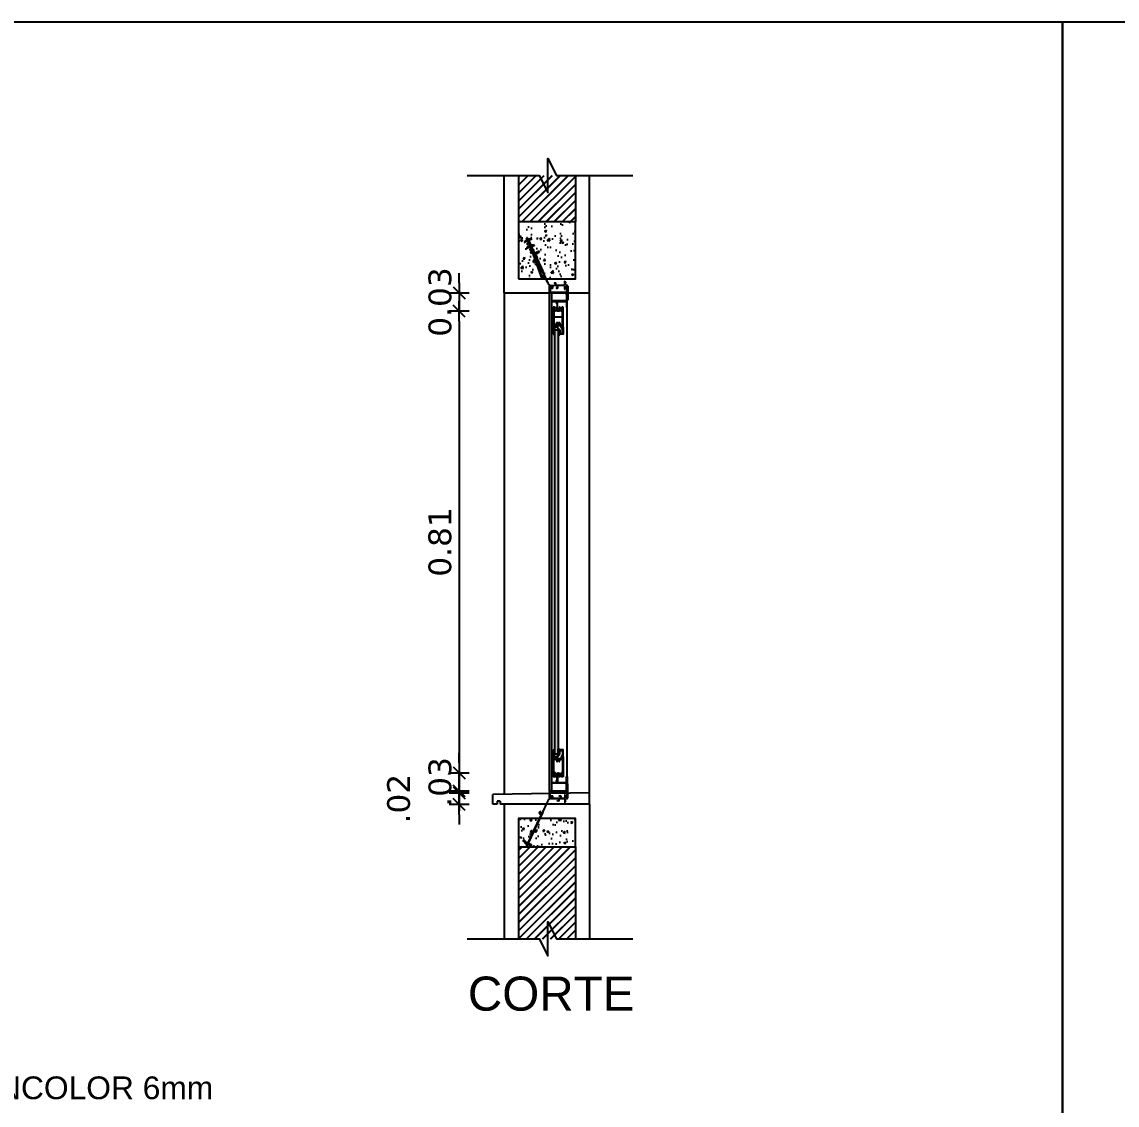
# Model space of a CAD drawing. Header units: inches. Extents: x 48 to 253, y 44 to 126.
# Drawn here: x 70.664 to 72.591, y 82.46 to 84.367 of the extents above; entities that cross this region are included whole.
import ezdxf

# ---------------------------------------------------------------- set-up
doc = ezdxf.new("R2010")
doc.units = ezdxf.units.IN
doc.header["$LTSCALE"] = 100
doc.header["$MEASUREMENT"] = 0
doc.linetypes.add('HIDDEN', pattern=[9.525, 6.35, -3.175])
doc.linetypes.add('HIDDEN2', pattern=[0.1875, 0.125, -0.0625])
for name, color, linetype in [('252', 252, 'Continuous'), ('A-01', 3, 'Continuous'), ('A-ALV', 6, 'Continuous'), ('A-ESQUADRIAS', 2, 'Continuous'), ('ARQ-ALV-CORTE', 5, 'Continuous'), ('ARQ-CTA-1_025', 1, 'Continuous'), ('ARQ-ESQ-VISTA2', 1, 'Continuous'), ('ARQ-HTC', 9, 'Continuous'), ('ARQ-SMB-1_025', 1, 'Continuous'), ('ARQ-TXT-1_025', 2, 'Continuous'), ('ARQ_CORTE2', 1, 'Continuous'), ('ARQ_ESQUADRIA', 2, 'Continuous'), ('ARQ_PROJEÇÃO', 8, 'HIDDEN')]:
    doc.layers.add(name, color=color, linetype=linetype)
doc.layers.add('HAT', color=8, linetype='Continuous', lineweight=15)
doc.styles.add('ESC-50-A20', font='arial.ttf', dxfattribs={"height": 0.1})
doc.styles.add('FNDE Texto Cota 0025', font='verdana.ttf', dxfattribs={"height": 0.04})
doc.dimstyles.new('FNDE 1-0025', dxfattribs={"dimscale": 5, "dimtxt": 0.04, "dimasz": 0.0035, "dimexe": 0.15, "dimexo": 0.15, "dimgap": 0.0025, "dimtad": 1, "dimzin": 1, "dimdsep": 46, "dimtxsty": 'FNDE Texto Cota 0025', "dimblk": 'tic', "dimcen": 0.015, "dimdle": 0.15, "dimse1": 1, "dimse2": 1, "dimclrd": 251, "dimclre": 251, "dimclrt": 256, "dimaunit": 1, "dimadec": 3, "dimazin": 0, "dimtfac": 1, "dimtix": 1, "dimtmove": 2, "dimatfit": 3, "dimfxl": 0.15, "dimtvp": 1, "dimtolj": 1, "dimtzin": 0, "dimarcsym": 0})
pattern_1 = [(50, (0.475185, 173.270143), (0.035863009, -0.003137607), [0.00375, -0.04125]), (355, (0.475185, 173.270143), (-0.006937567, 0.037609607), [0.003, -0.033]), (100.4514, (0.478174, 173.26988), (0.028925469, 0.034471977), [0.00318701, -0.035057106]), (46.1842, (0.475185, 173.280143), (0.053362052, -0.00827595), [0.005625, -0.061875]), (96.6356, (0.47963, 173.279453), (0.046733135, 0.048705894), [0.004780514, -0.05258565]), (351.1842, (0.475185, 173.280143), (0.046733097, 0.04870593), [0.0045, -0.0495]), (21, (0.480185, 173.277643), (0.0298453526, -0.0201309445), [0.00375, -0.04125]), (326, (0.480185, 173.277643), (0.012165767, 0.036257502), [0.003, -0.033]), (71.4514, (0.482672, 173.275965), (0.042011131, 0.016126525), [0.00318701, -0.035057106]), (37.5, (0.475185, 173.270143), (0.0006079928, 0.0166446927), [0, -0.0326, 0, -0.0335, 0, -0.033125]), (7.5, (0.475185, 173.270143), (0.013153477, 0.0197205856), [0, -0.0191, 0, -0.03185, 0, -0.012625]), (327.5, (0.464035, 173.270143), (0.0266911218, -0.0011277436), [0, -0.0125, 0, -0.039, 0, -0.05175]), (317.5, (0.459035, 173.270143), (0.0291593085, 0.005005249), [0, -0.01625, 0, -0.0259, 0, -0.03675])]
pattern_2 = [(0, (-9.6691024, 174.01085456), (2e-19, 0.000625), [])]
pattern_3 = [(0, (-9.6691024, -7.1086488), (2e-19, -0.000625), [])]
pattern_4 = [(50, (0.480836, 172.719893), (0.035863009, -0.003137607), [0.00375, -0.04125]), (355, (0.480836, 172.719893), (-0.006937567, 0.037609607), [0.003, -0.033]), (100.4514, (0.483825, 172.71963), (0.028925469, 0.034471977), [0.00318701, -0.035057106]), (46.1842, (0.480836, 172.729893), (0.053362052, -0.00827595), [0.005625, -0.061875]), (96.6356, (0.485283, 172.729203), (0.046733135, 0.048705894), [0.004780514, -0.05258565]), (351.1842, (0.480836, 172.729893), (0.046733097, 0.04870593), [0.0045, -0.0495]), (21, (0.485836, 172.727393), (0.0298453526, -0.0201309445), [0.00375, -0.04125]), (326, (0.485836, 172.727393), (0.012165767, 0.036257502), [0.003, -0.033]), (71.4514, (0.488323, 172.725715), (0.042011131, 0.016126525), [0.00318701, -0.035057106]), (37.5, (0.480836, 172.719893), (0.0006079928, 0.0166446927), [0, -0.0326, 0, -0.0335, 0, -0.033125]), (7.5, (0.480836, 172.719893), (0.013153477, 0.0197205856), [0, -0.0191, 0, -0.03185, 0, -0.012625]), (327.5, (0.469686, 172.719893), (0.0266911218, -0.0011277436), [0, -0.0125, 0, -0.039, 0, -0.05175]), (317.5, (0.464686, 172.719893), (0.0291593085, 0.005005249), [0, -0.01625, 0, -0.0259, 0, -0.03675])]

# ---------------------------------------------------------------- blocks, each defined once
blk = doc.blocks.new('tic')
at = {"color": 251}
for p, q in [((-1, 0), (1, 0)), ((0, -1), (0, 1))]:
    blk.add_line(p, q, dxfattribs=at)
blk.add_line((-0.6, -0.6), (0.6, 0.6))
blk = doc.blocks.new('*D81')
at = {"layer": 'ARQ-CTA-1_025', "color": 251, "lineweight": -2, "transparency": 16777216}
for p, q in [((71.4333, 83.907), (71.4333, 83.9245)), ((71.4333, 83.8895), (71.4333, 83.8575)), ((71.4333, 83.84), (71.4333, 83.8225))]:
    blk.add_line(p, q, dxfattribs=at)
at = {"layer": 'DEFPOINTS', "color": 0, "transparency": 16777216}
for p in [(71.5129, 83.8895), (71.4333, 83.8575), (71.5623, 83.8575)]:
    blk.add_point(p, dxfattribs=at)
at = {"layer": 'ARQ-CTA-1_025', "color": 251, "lineweight": -2, "transparency": 16777216, "xscale": 0.0175, "yscale": 0.0175, "zscale": 0.0175}
for p, rotation in [((71.4333, 83.8895), 270), ((71.4333, 83.8575), 90)]:
    blk.add_blockref('tic', p, dxfattribs=dict(at, rotation=rotation))
at = {"layer": 'ARQ-CTA-1_025', "transparency": 16777216, "insert": (71.3999, 83.8735), "char_height": 0.04, "attachment_point": 5, "rotation": 90, "style": 'FNDE Texto Cota 0025'}
blk.add_mtext('\\A1;0.03', dxfattribs=at)
blk = doc.blocks.new('*D82')
at = {"layer": 'ARQ-CTA-1_025', "color": 251, "lineweight": -2, "transparency": 16777216}
blk.add_line((71.4333, 83.84), (71.4333, 83.0622), dxfattribs=at)
at = {"layer": 'DEFPOINTS', "color": 0, "transparency": 16777216}
for p in [(71.5129, 83.8575), (71.4333, 83.0447), (71.5623, 83.0447)]:
    blk.add_point(p, dxfattribs=at)
at = {"layer": 'ARQ-CTA-1_025', "color": 251, "lineweight": -2, "transparency": 16777216, "xscale": 0.0175, "yscale": 0.0175, "zscale": 0.0175}
for p, rotation in [((71.4333, 83.8575), 90), ((71.4333, 83.0447), 270)]:
    blk.add_blockref('tic', p, dxfattribs=dict(at, rotation=rotation))
at = {"layer": 'ARQ-CTA-1_025', "transparency": 16777216, "insert": (71.3998, 83.4511), "char_height": 0.04, "attachment_point": 5, "rotation": 90, "style": 'FNDE Texto Cota 0025'}
blk.add_mtext('\\A1;0.81', dxfattribs=at)
blk = doc.blocks.new('*D83')
at = {"layer": 'ARQ-CTA-1_025', "color": 251, "lineweight": -2, "transparency": 16777216}
for p, q in [((71.4333, 83.0622), (71.4333, 83.0797)), ((71.4333, 83.0447), (71.4333, 83.0127)), ((71.4333, 82.9952), (71.4333, 82.9777))]:
    blk.add_line(p, q, dxfattribs=at)
at = {"layer": 'DEFPOINTS', "color": 0, "transparency": 16777216}
for p in [(71.5967, 83.0447), (71.4333, 83.0127), (71.5678, 83.0127)]:
    blk.add_point(p, dxfattribs=at)
at = {"layer": 'ARQ-CTA-1_025', "color": 251, "lineweight": -2, "transparency": 16777216, "xscale": 0.0175, "yscale": 0.0175, "zscale": 0.0175}
for p, rotation in [((71.4333, 83.0447), 270), ((71.4333, 83.0127), 90)]:
    blk.add_blockref('tic', p, dxfattribs=dict(at, rotation=rotation))
at = {"layer": 'ARQ-CTA-1_025', "transparency": 16777216, "insert": (71.3999, 83.0287), "char_height": 0.04, "attachment_point": 5, "rotation": 90, "style": 'FNDE Texto Cota 0025'}
blk.add_mtext('\\A1;.03', dxfattribs=at)
blk = doc.blocks.new('MH-0013')
for p, q in [((0, -0.0473), (0, 0)), ((0, 0), (0.001, 0)), ((0.001, 0), (0.001, -0.0116)), ((0.001, -0.0136), (0.001, -0.0146)), ((0.001, -0.0398), (0.001, -0.0166)), ((0.0015, -0.0121), (0.0023, -0.0121)), ((0.0023, -0.0131), (0.0015, -0.0131)), ((0.0015, -0.0151), (0.0158, -0.0151)), ((0.0015, -0.0161), (0.0055, -0.0161)), ((0.0025, -0.0124), (0.0025, -0.0129)), ((0.0066, -0.0186), (0.0066, -0.0176)), ((0.0066, -0.0176), (0.007, -0.0176)), ((0.007, -0.0186), (0.0066, -0.0186)), ((0.0081, -0.0164), (0.0081, -0.0161)), ((0.0081, -0.0161), (0.0092, -0.0161)), ((0.0092, -0.0161), (0.0092, -0.0164)), ((0.0103, -0.0176), (0.0106, -0.0176)), ((0.0106, -0.0186), (0.0103, -0.0186)), ((0.0106, -0.0176), (0.0106, -0.0186)), ((0.0118, -0.0161), (0.0158, -0.0161)), ((0.0154, -0.0127), (0.0157, -0.0122)), ((0.0158, -0.0131), (0.0156, -0.0131)), ((0.0159, -0.0121), (0.0173, -0.0121)), ((0.0163, -0.0146), (0.0163, -0.0136)), ((0.0163, -0.0166), (0.0163, -0.0398)), ((0.0173, -0.0121), (0.0173, -0.0473)), ((0.0066, -0.0201), (0.0073, -0.0201)), ((0.0076, -0.0197), (0.0076, -0.0196)), ((0.0097, -0.0196), (0.0097, -0.0197)), ((0.0101, -0.0201), (0.0106, -0.0201)), ((0.002, -0.0473), (0, -0.0473)), ((0.001, -0.0398), (0.002, -0.0398)), ((0.001, -0.0413), (0.001, -0.0458)), ((0.002, -0.0408), (0.0015, -0.0408)), ((0.0015, -0.0463), (0.002, -0.0463)), ((0.0025, -0.0416), (0.0025, -0.0413)), ((0.0025, -0.0458), (0.0025, -0.0456)), ((0.0035, -0.0413), (0.0035, -0.0416)), ((0.0035, -0.0456), (0.0035, -0.0458)), ((0.0138, -0.0416), (0.0138, -0.0413)), ((0.0138, -0.0458), (0.0138, -0.0456)), ((0.0148, -0.0413), (0.0148, -0.0416)), ((0.0148, -0.0456), (0.0148, -0.0458)), ((0.0153, -0.0398), (0.0163, -0.0398)), ((0.0158, -0.0408), (0.0153, -0.0408)), ((0.0153, -0.0463), (0.0158, -0.0463)), ((0.0173, -0.0473), (0.0153, -0.0473)), ((0.0163, -0.0458), (0.0163, -0.0413))]:
    blk.add_line(p, q)
for centre, radius, start, end in [((0.0015, -0.0116), 0.0005, 180, 270), ((0.0015, -0.0136), 0.0005, 90, 180), ((0.0015, -0.0146), 0.0005, 180, 270), ((0.0015, -0.0166), 0.0005, 90, 180), ((0.0023, -0.0124), 0.00025, 0, 90), ((0.0023, -0.0129), 0.00025, 270, 0), ((0.0055, -0.0166), 0.0005, 334.6231, 90), ((0.0086, -0.0181), 0.003, 154.6231, 216.8699), ((0.0086, -0.0181), 0.00175, 106.6015, 163.3985), ((0.0086, -0.0181), 0.00175, 196.581, 233.5368), ((0.0086, -0.0181), 0.00175, 16.6015, 73.3985), ((0.0086, -0.0181), 0.00175, 306.4886, 343.3936), ((0.0086, -0.0181), 0.003, 323.1301, 25.3769), ((0.0118, -0.0166), 0.0005, 90, 205.3769), ((0.0156, -0.0129), 0.00025, 143.1301, 270), ((0.0159, -0.0124), 0.00025, 90, 143.1301), ((0.0158, -0.0136), 0.0005, 0, 90), ((0.0158, -0.0146), 0.0005, 270, 0), ((0.0158, -0.0166), 0.0005, 360, 90), ((0.0066, -0.0196), 0.0005, 216.8699, 270), ((0.0073, -0.0197), 0.0004, 270, 360), ((0.0075, -0.0196), 0.0001, 0, 53.5163), ((0.0098, -0.0196), 0.0001, 126.4837, 180), ((0.0101, -0.0197), 0.0004, 180, 270), ((0.0106, -0.0196), 0.0005, 270, 323.1301), ((0.0015, -0.0413), 0.0005, 90, 180), ((0.0015, -0.0458), 0.0005, 180, 270), ((0.002, -0.0413), 0.0015, 0, 90), ((0.002, -0.0413), 0.0005, 360, 90), ((0.002, -0.0458), 0.0005, 270, 0), ((0.002, -0.0458), 0.0015, 270, 0), ((0.003, -0.0416), 0.0005, 180, 0), ((0.003, -0.0456), 0.0005, 0, 180), ((0.0153, -0.0413), 0.0015, 90, 180), ((0.0143, -0.0416), 0.0005, 180, 0), ((0.0143, -0.0456), 0.0005, 0, 180), ((0.0153, -0.0458), 0.0015, 180, 270), ((0.0153, -0.0413), 0.0005, 90, 180), ((0.0153, -0.0458), 0.0005, 180, 270), ((0.0158, -0.0413), 0.0005, 360, 90), ((0.0158, -0.0458), 0.0005, 270, 0)]:
    blk.add_arc(centre, radius, start, end)
blk = doc.blocks.new('MH-0014')
blk.add_lwpolyline([(-0.0158, -0.0133, 0.414214), (-0.0161, -0.0136), (-0.0161, -0.0146), (-0.0143, -0.0146, 0.366033), (-0.0131, -0.0136, -0.365977), (-0.0129, -0.0133), (-0.0113, -0.0133, 0.233329), (-0.0102, -0.0128), (-0.0063, -0.0077, 0.164944), (-0.006, -0.0068), (-0.006, -0.001), (-0.0028, -0.001), (-0.0028, -0.0008), (-0.0008, -0.0008), (-0.0008, -0.0028), (-0.001, -0.0028), (-0.001, -0.009), (-0.0031, -0.0118, 0.414214), (-0.0028, -0.0139), (-0.002, -0.0145, 1), (-0.0014, -0.0137), (-0.0022, -0.0131, -0.414214), (-0.0023, -0.0124), (-0.0017, -0.0116, -0.414214), (-0.001, -0.0115), (-0.0005, -0.0119, 0.162278), (-0.0002, -0.012), (0, -0.012), (0, 0), (-0.008, 0), (-0.008, -0.001), (-0.007, -0.001), (-0.007, -0.0068, -0.164944), (-0.0071, -0.0071), (-0.0109, -0.0122, -0.233329), (-0.0113, -0.0123), (-0.0129, -0.0123, 0.365977), (-0.0141, -0.0134, -0.367426), (-0.0143, -0.0136), (-0.0151, -0.0136, 0.414214), (-0.0153, -0.0133)], format="xyb", close=True)
blk = doc.blocks.new('*D84')
at = {"layer": 'ARQ-CTA-1_025', "color": 251, "lineweight": -2, "transparency": 16777216}
for p, q in [((71.4333, 83.027), (71.4333, 83.0445)), ((71.4333, 83.0095), (71.4333, 82.989)), ((71.4333, 82.9715), (71.4333, 82.954))]:
    blk.add_line(p, q, dxfattribs=at)
at = {"layer": 'DEFPOINTS', "color": 0, "transparency": 16777216}
for p in [(71.6629, 83.0095), (71.4333, 82.989), (71.6629, 82.989)]:
    blk.add_point(p, dxfattribs=at)
at = {"layer": 'ARQ-CTA-1_025', "color": 251, "lineweight": -2, "transparency": 16777216, "xscale": 0.0175, "yscale": 0.0175, "zscale": 0.0175}
for p, rotation in [((71.4333, 83.0095), 270), ((71.4333, 82.989), 90)]:
    blk.add_blockref('tic', p, dxfattribs=dict(at, rotation=rotation))
at = {"layer": 'ARQ-CTA-1_025', "transparency": 16777216, "insert": (71.3271, 82.9993), "char_height": 0.04, "attachment_point": 5, "rotation": 90, "style": 'FNDE Texto Cota 0025'}
blk.add_mtext('\\A1;.02', dxfattribs=at)

msp = doc.modelspace()

# ---------------------------------------------------------------- hatches: boundary and pattern name
at = {"layer": '252'}
h = msp.add_hatch(dxfattribs=at)
h.set_pattern_fill('JIS_LC_20', color=252, scale=0.0005, style=0)
h.set_pattern_definition([(45, (71.537897, 83.994526), (-0.0070711, 0.0070711), []), (45, (71.538097, 83.994526), (-0.0070711, 0.0070711), [])])
h.paths.add_polyline_path([(71.6379, 84.0963), (71.5379, 84.0963), (71.5379, 84.0145), (71.6379, 84.0145)])
h = msp.add_hatch(dxfattribs=at)
h.set_pattern_fill('AR-CONC,_O', color=252, scale=0.005)
h.set_pattern_definition(pattern_4)
edge = h.paths.add_edge_path()
edge.add_line((71.6379, 84.0145), (71.5379, 84.0145))
edge.add_line((71.5379, 84.0145), (71.5379, 83.9143))
edge.add_line((71.5379, 83.9143), (71.5777, 83.9143))
edge.add_line((71.5777, 83.9143), (71.579, 83.9148))
edge.add_line((71.579, 83.9148), (71.5681, 83.9445))
edge.add_line((71.5681, 83.9445), (71.5644, 83.9432))
edge.add_line((71.5644, 83.9432), (71.5615, 83.9512))
edge.add_line((71.5615, 83.9512), (71.5652, 83.9525))
edge.add_line((71.5652, 83.9525), (71.5588, 83.9702))
edge.add_arc((71.5583, 83.97), 0.0005, 20, 109.9999)
edge.add_line((71.5582, 83.9705), (71.5538, 83.9689))
edge.add_line((71.5538, 83.9689), (71.5511, 83.967))
edge.add_line((71.5511, 83.967), (71.5573, 83.9744))
edge.add_line((71.5573, 83.9744), (71.557, 83.9752))
edge.add_arc((71.5577, 83.9754), 0.00075, 20, 195.5558, ccw=False)
edge.add_line((71.5584, 83.9756), (71.5587, 83.9749))
edge.add_line((71.5587, 83.9749), (71.5682, 83.9732))
edge.add_line((71.5682, 83.9732), (71.5648, 83.9729))
edge.add_line((71.5648, 83.9729), (71.5605, 83.9714))
edge.add_arc((71.5607, 83.9709), 0.0005, 110.0001, 200)
edge.add_line((71.5602, 83.9707), (71.5665, 83.9535))
edge.add_arc((71.5669, 83.9537), 0.0005, 200, 290.0001)
edge.add_line((71.5671, 83.9532), (71.5704, 83.9544))
edge.add_line((71.5704, 83.9544), (71.5726, 83.9483))
edge.add_line((71.5726, 83.9483), (71.5689, 83.9469))
edge.add_line((71.5689, 83.9469), (71.579, 83.919))
edge.add_arc((71.5795, 83.9192), 0.0005, 200, 290.0001)
edge.add_line((71.5797, 83.9187), (71.583, 83.9199))
edge.add_line((71.583, 83.9199), (71.585, 83.9143))
edge.add_line((71.585, 83.9143), (71.6379, 83.9145))
edge.add_line((71.6379, 83.9145), (71.6379, 84.0145))
at = {"layer": '252', "ltscale": 2}
h = msp.add_hatch(dxfattribs=at)
h.set_pattern_fill('AR-CONC,_O', color=252, scale=0.01, style=0)
h.set_pattern_definition(pattern_1)
h.paths.add_polyline_path([(71.6379, 82.9645), (71.5741, 82.9645), (71.5731, 82.9617), (71.5754, 82.9608), (71.5761, 82.9627), (71.5775, 82.9622), (71.5767, 82.9598, -0.414216), (71.5754, 82.9592), (71.573, 82.9601, 0.414214), (71.5724, 82.9598), (71.5605, 82.9272), (71.5629, 82.9263), (71.5635, 82.9282), (71.565, 82.9277), (71.5641, 82.9253, -0.414216), (71.5628, 82.9247), (71.5605, 82.9256, 0.414214), (71.5598, 82.9253), (71.5559, 82.9145), (71.6379, 82.9145)])
h.paths.add_polyline_path([(71.5725, 82.9645), (71.5379, 82.9645), (71.5379, 82.9145), (71.5543, 82.9145), (71.5601, 82.9305, 0.414214), (71.5598, 82.9311), (71.5575, 82.932, -0.414216), (71.5569, 82.9333), (71.5577, 82.9356), (71.5591, 82.9351), (71.5585, 82.9332), (71.5608, 82.9324)])
at = {"layer": '252'}
h = msp.add_hatch(dxfattribs=at)
h.set_pattern_fill('JIS_LC_20', color=252, scale=0.0005, style=0)
h.set_pattern_definition([(45, (71.537897, 82.752742), (-0.00707107, 0.00707107), []), (45, (71.538097, 82.752742), (-0.00707107, 0.00707107), [])])
h.paths.add_polyline_path([(71.6379, 82.9145), (71.5379, 82.9145), (71.5379, 82.7527), (71.6379, 82.7527)])
at = {"layer": 'ARQ-ESQ-VISTA2'}
h = msp.add_hatch(dxfattribs=at)
h.set_pattern_fill('ANSI31,_O', color=256, scale=0.005, angle=315)
h.set_pattern_definition(pattern_3)
h.paths.add_polyline_path([(71.6013, 83.8273), (71.6003, 83.8273), (71.6003, 83.8173), (71.6013, 83.8173)])
h = msp.add_hatch(dxfattribs=at)
h.set_pattern_fill('ANSI31,_O', color=256, scale=0.005, angle=315)
h.set_pattern_definition(pattern_3)
h.paths.add_polyline_path([(71.6013, 83.8273), (71.6003, 83.8273), (71.6003, 83.8173), (71.6013, 83.8173)])
h = msp.add_hatch(dxfattribs=at)
h.set_pattern_fill('ANSI31,_O', color=256, scale=0.005, angle=315)
h.set_pattern_definition(pattern_2)
h.paths.add_polyline_path([(71.6013, 83.0749), (71.6003, 83.0749), (71.6003, 83.0849), (71.6013, 83.0849)])
h = msp.add_hatch(dxfattribs=at)
h.set_pattern_fill('ANSI31,_O', color=256, scale=0.005, angle=315)
h.set_pattern_definition(pattern_2)
h.paths.add_polyline_path([(71.6013, 83.0749), (71.6003, 83.0749), (71.6003, 83.0849), (71.6013, 83.0849)])
at = {"layer": 'ARQ-HTC'}
msp.add_hatch(color=256, dxfattribs=at).paths.add_polyline_path([(71.6077, 83.8243), (71.6077, 83.078), (71.6072, 83.0775), (71.6022, 83.0775), (71.6017, 83.078), (71.6017, 83.8243), (71.6022, 83.8248), (71.6072, 83.8248)])
at = {"layer": 'HAT'}
h = msp.add_hatch(dxfattribs=at)
h.set_pattern_fill('AR-CONC,_O', color=256, scale=0.005)
h.set_pattern_definition(pattern_4)
edge = h.paths.add_edge_path()
edge.add_line((71.6379, 84.0145), (71.5379, 84.0145))
edge.add_line((71.5379, 84.0145), (71.5379, 83.9143))
edge.add_line((71.5379, 83.9143), (71.5777, 83.9143))
edge.add_line((71.5777, 83.9143), (71.579, 83.9148))
edge.add_line((71.579, 83.9148), (71.5681, 83.9445))
edge.add_line((71.5681, 83.9445), (71.5644, 83.9432))
edge.add_line((71.5644, 83.9432), (71.5615, 83.9512))
edge.add_line((71.5615, 83.9512), (71.5652, 83.9525))
edge.add_line((71.5652, 83.9525), (71.5588, 83.9702))
edge.add_arc((71.5583, 83.97), 0.0005, 20, 109.9999)
edge.add_line((71.5582, 83.9705), (71.5538, 83.9689))
edge.add_line((71.5538, 83.9689), (71.5511, 83.967))
edge.add_line((71.5511, 83.967), (71.5573, 83.9744))
edge.add_line((71.5573, 83.9744), (71.557, 83.9752))
edge.add_arc((71.5577, 83.9754), 0.00075, 20, 195.5558, ccw=False)
edge.add_line((71.5584, 83.9756), (71.5587, 83.9749))
edge.add_line((71.5587, 83.9749), (71.5682, 83.9732))
edge.add_line((71.5682, 83.9732), (71.5648, 83.9729))
edge.add_line((71.5648, 83.9729), (71.5605, 83.9714))
edge.add_arc((71.5607, 83.9709), 0.0005, 110.0001, 200)
edge.add_line((71.5602, 83.9707), (71.5665, 83.9535))
edge.add_arc((71.5669, 83.9537), 0.0005, 200, 290.0001)
edge.add_line((71.5671, 83.9532), (71.5704, 83.9544))
edge.add_line((71.5704, 83.9544), (71.5726, 83.9483))
edge.add_line((71.5726, 83.9483), (71.5689, 83.9469))
edge.add_line((71.5689, 83.9469), (71.579, 83.919))
edge.add_arc((71.5795, 83.9192), 0.0005, 200, 290.0001)
edge.add_line((71.5797, 83.9187), (71.583, 83.9199))
edge.add_line((71.583, 83.9199), (71.585, 83.9143))
edge.add_line((71.585, 83.9143), (71.6379, 83.9145))
edge.add_line((71.6379, 83.9145), (71.6379, 84.0145))
at = {"layer": 'HAT', "ltscale": 2}
h = msp.add_hatch(dxfattribs=at)
h.set_pattern_fill('AR-CONC,_O', color=2, scale=0.01, style=0)
h.set_pattern_definition(pattern_1)
h.paths.add_polyline_path([(71.6379, 82.9645), (71.5741, 82.9645), (71.5731, 82.9617), (71.5754, 82.9608), (71.5761, 82.9627), (71.5775, 82.9622), (71.5767, 82.9598, -0.414216), (71.5754, 82.9592), (71.573, 82.9601, 0.414214), (71.5724, 82.9598), (71.5605, 82.9272), (71.5629, 82.9263), (71.5635, 82.9282), (71.565, 82.9277), (71.5641, 82.9253, -0.414216), (71.5628, 82.9247), (71.5605, 82.9256, 0.414214), (71.5598, 82.9253), (71.5559, 82.9145), (71.6379, 82.9145)])
h.paths.add_polyline_path([(71.5725, 82.9645), (71.5379, 82.9645), (71.5379, 82.9145), (71.5543, 82.9145), (71.5601, 82.9305, 0.414214), (71.5598, 82.9311), (71.5575, 82.932, -0.414216), (71.5569, 82.9333), (71.5577, 82.9356), (71.5591, 82.9351), (71.5585, 82.9332), (71.5608, 82.9324)])
h = msp.add_hatch(dxfattribs=at)
h.set_pattern_fill('AR-CONC,_O', color=2, scale=0.01, style=0)
h.set_pattern_definition(pattern_1)
h.paths.add_polyline_path([(71.6379, 82.9645), (71.5741, 82.9645), (71.5731, 82.9617), (71.5754, 82.9608), (71.5761, 82.9627), (71.5775, 82.9622), (71.5767, 82.9598, -0.414216), (71.5754, 82.9592), (71.573, 82.9601, 0.414214), (71.5724, 82.9598), (71.5605, 82.9272), (71.5629, 82.9263), (71.5635, 82.9282), (71.565, 82.9277), (71.5641, 82.9253, -0.414216), (71.5628, 82.9247), (71.5605, 82.9256, 0.414214), (71.5598, 82.9253), (71.5559, 82.9145), (71.6379, 82.9145)])
h.paths.add_polyline_path([(71.5725, 82.9645), (71.5379, 82.9645), (71.5379, 82.9145), (71.5543, 82.9145), (71.5601, 82.9305, 0.414214), (71.5598, 82.9311), (71.5575, 82.932, -0.414216), (71.5569, 82.9333), (71.5577, 82.9356), (71.5591, 82.9351), (71.5585, 82.9332), (71.5608, 82.9324)])

# ---------------------------------------------------------------- linework, layer by layer
at = {"color": 1}
for p, q in [((71.5129, 83.8895), (71.5128, 83.0069)), ((71.6631, 83.0095), (71.6629, 83.8895))]:
    msp.add_line(p, q, dxfattribs=at)
msp.add_line((71.6629, 82.9895), (71.5129, 82.9895))
for points in [[(71.6245, 83.9015), (71.6248, 83.901), (71.6245, 83.9005), (71.6248, 83.9), (71.6245, 83.8995), (71.6248, 83.899), (71.6245, 83.8985), (71.6248, 83.898), (71.6245, 83.8975), (71.6248, 83.897), (71.6245, 83.8965), (71.6248, 83.896), (71.6245, 83.8955), (71.6248, 83.895), (71.6245, 83.8945), (71.6248, 83.894), (71.6245, 83.8935), (71.6248, 83.893), (71.6245, 83.8925), (71.6248, 83.892), (71.6245, 83.8915), (71.6248, 83.891), (71.6245, 83.8905), (71.6248, 83.89), (71.6248, 83.8775), (71.6233, 83.8775), (71.6233, 83.8895), (71.5923, 83.8893), (71.592, 83.8898), (71.5923, 83.8903), (71.592, 83.8908), (71.5923, 83.8913), (71.592, 83.8918), (71.5923, 83.8923), (71.592, 83.8928), (71.5923, 83.8933), (71.592, 83.8938), (71.5923, 83.8943), (71.592, 83.8948), (71.5923, 83.8953), (71.592, 83.8958), (71.5923, 83.8963), (71.592, 83.8968), (71.5923, 83.8973), (71.592, 83.8978), (71.5923, 83.8983), (71.592, 83.8988), (71.5923, 83.8993), (71.592, 83.8998), (71.5923, 83.9003), (71.592, 83.9008), (71.5923, 83.9013), (71.5938, 83.9013), (71.5938, 83.9008), (71.5963, 83.9008), (71.5963, 83.8993), (71.5938, 83.8993), (71.5938, 83.8908), (71.623, 83.891), (71.623, 83.8995), (71.6205, 83.8995), (71.6205, 83.901), (71.623, 83.901), (71.623, 83.9015), (71.6245, 83.9015)], [(71.6245, 83.0007), (71.6248, 83.0012), (71.6245, 83.0017), (71.6248, 83.0022), (71.6245, 83.0027), (71.6248, 83.0032), (71.6245, 83.0037), (71.6248, 83.0042), (71.6245, 83.0047), (71.6248, 83.0052), (71.6245, 83.0057), (71.6248, 83.0062), (71.6245, 83.0067), (71.6248, 83.0072), (71.6245, 83.0077), (71.6248, 83.0082), (71.6245, 83.0087), (71.6248, 83.0092), (71.6245, 83.0097), (71.6248, 83.0102), (71.6245, 83.0107), (71.6248, 83.0112), (71.6245, 83.0117), (71.6248, 83.0122), (71.6248, 83.0247), (71.6233, 83.0247), (71.6233, 83.0127), (71.5922, 83.0127), (71.5919, 83.0122), (71.5922, 83.0117), (71.5919, 83.0112), (71.5922, 83.0107), (71.5919, 83.0102), (71.5922, 83.0097), (71.5919, 83.0092), (71.5922, 83.0087), (71.5919, 83.0082), (71.5922, 83.0077), (71.5919, 83.0072), (71.5922, 83.0067), (71.5919, 83.0062), (71.5922, 83.0057), (71.5919, 83.0052), (71.5922, 83.0047), (71.5919, 83.0042), (71.5922, 83.0037), (71.5919, 83.0032), (71.5922, 83.0027), (71.5919, 83.0022), (71.5922, 83.0017), (71.5919, 83.0012), (71.5922, 83.0007), (71.5937, 83.0007), (71.5937, 83.0012), (71.5962, 83.0012), (71.5962, 83.0027), (71.5937, 83.0027), (71.5937, 83.0112), (71.623, 83.0112), (71.623, 83.0027), (71.6205, 83.0027), (71.6205, 83.0012), (71.623, 83.0012), (71.623, 83.0007), (71.6245, 83.0007)]]:
    msp.add_lwpolyline(points)
for points in [[(71.5967, 83.8745), (71.6053, 83.8745, -0.414214), (71.6058, 83.874), (71.6058, 83.872), (71.6048, 83.872), (71.6048, 83.871), (71.6058, 83.871), (71.6058, 83.8645), (71.6048, 83.8645), (71.6048, 83.8587, 0.333333), (71.6108, 83.8587), (71.6108, 83.8647), (71.6103, 83.8647, 0.414214), (71.6098, 83.8642), (71.6098, 83.8627), (71.6094, 83.8627, 0.414214), (71.609, 83.8623), (71.609, 83.862, 0.182676), (71.6091, 83.8619, -0.10867), (71.6094, 83.8612), (71.6098, 83.8612), (71.6098, 83.8602), (71.6094, 83.8602, -0.253025), (71.6083, 83.859), (71.6083, 83.8587), (71.6073, 83.8587), (71.6073, 83.859, -0.253025), (71.6061, 83.8602), (71.6058, 83.8602), (71.6058, 83.8612), (71.6061, 83.8612, -0.152605), (71.6067, 83.8621, 0.22771), (71.6068, 83.8623), (71.6068, 83.874, -0.414214), (71.6073, 83.8745), (71.6218, 83.8745, -0.414214), (71.6223, 83.874), (71.6223, 83.8645), (71.6233, 83.8645), (71.6233, 83.8895), (71.6203, 83.8895), (71.6203, 83.8885), (71.6223, 83.8885), (71.6223, 83.876, -0.414214), (71.6218, 83.8755), (71.5967, 83.8755)], [(71.5967, 83.0277), (71.6053, 83.0277, 0.414214), (71.6058, 83.0282), (71.6058, 83.0302), (71.6048, 83.0302), (71.6048, 83.0312), (71.6058, 83.0312), (71.6058, 83.0377), (71.6048, 83.0377), (71.6048, 83.0435, -0.333333), (71.6108, 83.0435), (71.6108, 83.0375), (71.6103, 83.0375, -0.414214), (71.6098, 83.038), (71.6098, 83.0395), (71.6094, 83.0395, -0.414214), (71.609, 83.0399), (71.609, 83.0402, -0.182676), (71.6091, 83.0403, 0.10867), (71.6094, 83.041), (71.6098, 83.041), (71.6098, 83.042), (71.6094, 83.042, 0.253025), (71.6083, 83.0432), (71.6083, 83.0435), (71.6073, 83.0435), (71.6073, 83.0432, 0.253025), (71.6061, 83.042), (71.6058, 83.042), (71.6058, 83.041), (71.6061, 83.041, 0.152605), (71.6067, 83.0401, -0.22771), (71.6068, 83.0399), (71.6068, 83.0282, 0.414214), (71.6073, 83.0277), (71.6218, 83.0277, 0.414214), (71.6223, 83.0282), (71.6223, 83.0377), (71.6233, 83.0377), (71.6233, 83.0127), (71.6203, 83.0127), (71.6203, 83.0137), (71.6223, 83.0137), (71.6223, 83.0262, 0.414214), (71.6218, 83.0267), (71.5967, 83.0267)]]:
    msp.add_lwpolyline(points, format="xyb")
at = {"layer": 'A-01', "color": 5}
for points in [[(71.5379, 83.9145), (71.6379, 83.9145), (71.6379, 84.0145), (71.5379, 84.0145)], [(71.5379, 83.9145), (71.6379, 83.9145), (71.6379, 84.0145), (71.5379, 84.0145)], [(71.5379, 83.9145), (71.6379, 83.9145), (71.6379, 84.0145), (71.5379, 84.0145)], [(71.5379, 82.9145), (71.6379, 82.9145), (71.6379, 82.9645), (71.5379, 82.9645)]]:
    msp.add_lwpolyline(points, close=True, dxfattribs=at)
at = {"layer": 'A-ALV'}
for points in [[(71.4477, 84.0963), (71.5745, 84.0963), (71.5895, 84.0663), (71.5895, 84.1263), (71.6045, 84.0963), (71.7393, 84.0963)], [(71.4477, 82.7527), (71.5745, 82.7527), (71.5895, 82.7227), (71.5895, 82.7827), (71.6045, 82.7527), (71.7393, 82.7527)]]:
    msp.add_lwpolyline(points, dxfattribs=at)
at = {"layer": 'A-ESQUADRIAS', "color": 2}
for p, q in [((71.5129, 83.8895), (71.5129, 84.0963)), ((71.6629, 83.8895), (71.6629, 84.0963)), ((71.5129, 83.8895), (71.6629, 83.8895)), ((71.5129, 82.9895), (71.5129, 82.7527)), ((71.6629, 82.9895), (71.6629, 82.7527))]:
    msp.add_line(p, q, dxfattribs=at)
at = {"layer": 'ARQ-ALV-CORTE'}
for p, q in [((71.5379, 84.0963), (71.5379, 84.0145)), ((71.6379, 84.0963), (71.6379, 84.0145)), ((71.5379, 82.9145), (71.5379, 82.7527)), ((71.6379, 82.9145), (71.6379, 82.7527))]:
    msp.add_line(p, q, dxfattribs=at)
at = {"layer": 'ARQ-ESQ-VISTA2'}
for p, q in [((71.5922, 83.0127), (71.5923, 83.8893)), ((71.5967, 83.0127), (71.5967, 83.891))]:
    msp.add_line(p, q, dxfattribs=at)
at = {"layer": 'ARQ-ESQ-VISTA2', "color": 251}
msp.add_line((71.6154, 83.847), (71.6001, 83.847), dxfattribs=at)
at = {"layer": 'ARQ-ESQ-VISTA2'}
for points in [[(71.6245, 83.9015), (71.6248, 83.901), (71.6245, 83.9005), (71.6248, 83.9), (71.6245, 83.8995), (71.6248, 83.899), (71.6245, 83.8985), (71.6248, 83.898), (71.6245, 83.8975), (71.6248, 83.897), (71.6245, 83.8965), (71.6248, 83.896), (71.6245, 83.8955), (71.6248, 83.895), (71.6245, 83.8945), (71.6248, 83.894), (71.6245, 83.8935), (71.6248, 83.893), (71.6245, 83.8925), (71.6248, 83.892), (71.6245, 83.8915), (71.6248, 83.891), (71.6245, 83.8905), (71.6248, 83.89), (71.6248, 83.8775), (71.6233, 83.8775), (71.6233, 83.8895), (71.5923, 83.8893), (71.592, 83.8898), (71.5923, 83.8903), (71.592, 83.8908), (71.5923, 83.8913), (71.592, 83.8918), (71.5923, 83.8923), (71.592, 83.8928), (71.5923, 83.8933), (71.592, 83.8938), (71.5923, 83.8943), (71.592, 83.8948), (71.5923, 83.8953), (71.592, 83.8958), (71.5923, 83.8963), (71.592, 83.8968), (71.5923, 83.8973), (71.592, 83.8978), (71.5923, 83.8983), (71.592, 83.8988), (71.5923, 83.8993), (71.592, 83.8998), (71.5923, 83.9003), (71.592, 83.9008), (71.5923, 83.9013), (71.5938, 83.9013), (71.5938, 83.9008), (71.5963, 83.9008), (71.5963, 83.8993), (71.5938, 83.8993), (71.5938, 83.8908), (71.623, 83.891), (71.623, 83.8995), (71.6205, 83.8995), (71.6205, 83.901), (71.623, 83.901), (71.623, 83.9015), (71.6245, 83.9015)], [(71.6245, 83.0007), (71.6248, 83.0012), (71.6245, 83.0017), (71.6248, 83.0022), (71.6245, 83.0027), (71.6248, 83.0032), (71.6245, 83.0037), (71.6248, 83.0042), (71.6245, 83.0047), (71.6248, 83.0052), (71.6245, 83.0057), (71.6248, 83.0062), (71.6245, 83.0067), (71.6248, 83.0072), (71.6245, 83.0077), (71.6248, 83.0082), (71.6245, 83.0087), (71.6248, 83.0092), (71.6245, 83.0097), (71.6248, 83.0102), (71.6245, 83.0107), (71.6248, 83.0112), (71.6245, 83.0117), (71.6248, 83.0122), (71.6248, 83.0247), (71.6233, 83.0247), (71.6233, 83.0127), (71.5922, 83.0127), (71.5919, 83.0122), (71.5922, 83.0117), (71.5919, 83.0112), (71.5922, 83.0107), (71.5919, 83.0102), (71.5922, 83.0097), (71.5919, 83.0092), (71.5922, 83.0087), (71.5919, 83.0082), (71.5922, 83.0077), (71.5919, 83.0072), (71.5922, 83.0067), (71.5919, 83.0062), (71.5922, 83.0057), (71.5919, 83.0052), (71.5922, 83.0047), (71.5919, 83.0042), (71.5922, 83.0037), (71.5919, 83.0032), (71.5922, 83.0027), (71.5919, 83.0022), (71.5922, 83.0017), (71.5919, 83.0012), (71.5922, 83.0007), (71.5937, 83.0007), (71.5937, 83.0012), (71.5962, 83.0012), (71.5962, 83.0027), (71.5937, 83.0027), (71.5937, 83.0112), (71.623, 83.0112), (71.623, 83.0027), (71.6205, 83.0027), (71.6205, 83.0012), (71.623, 83.0012), (71.623, 83.0007), (71.6245, 83.0007)]]:
    msp.add_lwpolyline(points, dxfattribs=at)
for points in [[(71.5967, 83.8745), (71.6053, 83.8745, -0.414214), (71.6058, 83.874), (71.6058, 83.872), (71.6048, 83.872), (71.6048, 83.871), (71.6058, 83.871), (71.6058, 83.8645), (71.6048, 83.8645), (71.6048, 83.8587, 0.333333), (71.6108, 83.8587), (71.6108, 83.8647), (71.6103, 83.8647, 0.414214), (71.6098, 83.8642), (71.6098, 83.8627), (71.6094, 83.8627, 0.414214), (71.609, 83.8623), (71.609, 83.862, 0.182676), (71.6091, 83.8619, -0.10867), (71.6094, 83.8612), (71.6098, 83.8612), (71.6098, 83.8602), (71.6094, 83.8602, -0.253025), (71.6083, 83.859), (71.6083, 83.8587), (71.6073, 83.8587), (71.6073, 83.859, -0.253025), (71.6061, 83.8602), (71.6058, 83.8602), (71.6058, 83.8612), (71.6061, 83.8612, -0.152605), (71.6067, 83.8621, 0.22771), (71.6068, 83.8623), (71.6068, 83.874, -0.414214), (71.6073, 83.8745), (71.6218, 83.8745, -0.414214), (71.6223, 83.874), (71.6223, 83.8645), (71.6233, 83.8645), (71.6233, 83.8895), (71.6203, 83.8895), (71.6203, 83.8885), (71.6223, 83.8885), (71.6223, 83.876, -0.414214), (71.6218, 83.8755), (71.5967, 83.8755)], [(71.5967, 83.0277), (71.6053, 83.0277, 0.414214), (71.6058, 83.0282), (71.6058, 83.0302), (71.6048, 83.0302), (71.6048, 83.0312), (71.6058, 83.0312), (71.6058, 83.0377), (71.6048, 83.0377), (71.6048, 83.0435, -0.333333), (71.6108, 83.0435), (71.6108, 83.0375), (71.6103, 83.0375, -0.414214), (71.6098, 83.038), (71.6098, 83.0395), (71.6094, 83.0395, -0.414214), (71.609, 83.0399), (71.609, 83.0402, -0.182676), (71.6091, 83.0403, 0.10867), (71.6094, 83.041), (71.6098, 83.041), (71.6098, 83.042), (71.6094, 83.042, 0.253025), (71.6083, 83.0432), (71.6083, 83.0435), (71.6073, 83.0435), (71.6073, 83.0432, 0.253025), (71.6061, 83.042), (71.6058, 83.042), (71.6058, 83.041), (71.6061, 83.041, 0.152605), (71.6067, 83.0401, -0.22771), (71.6068, 83.0399), (71.6068, 83.0282, 0.414214), (71.6073, 83.0277), (71.6218, 83.0277, 0.414214), (71.6223, 83.0282), (71.6223, 83.0377), (71.6233, 83.0377), (71.6233, 83.0127), (71.6203, 83.0127), (71.6203, 83.0137), (71.6223, 83.0137), (71.6223, 83.0262, 0.414214), (71.6218, 83.0267), (71.5967, 83.0267)]]:
    msp.add_lwpolyline(points, format="xyb", dxfattribs=at)
for points in [[(71.6013, 83.8173), (71.6003, 83.8173), (71.6003, 83.8273), (71.6013, 83.8273)], [(71.6013, 83.8173), (71.6003, 83.8173), (71.6003, 83.8273), (71.6013, 83.8273)], [(71.6013, 83.0849), (71.6003, 83.0849), (71.6003, 83.0749), (71.6013, 83.0749)], [(71.6013, 83.0849), (71.6003, 83.0849), (71.6003, 83.0749), (71.6013, 83.0749)]]:
    msp.add_lwpolyline(points, close=True, dxfattribs=at)
for points in [[(71.6102, 83.816, 0.767327), (71.61, 83.8169), (71.6084, 83.8169), (71.6084, 83.8181), (71.6091, 83.8181, 0.479742), (71.6094, 83.8184), (71.608, 83.8248, 0.896336), (71.6077, 83.8247), (71.6077, 83.8154, 0.57735), (71.6084, 83.815)], [(71.6102, 83.816, 0.767327), (71.61, 83.8169), (71.6084, 83.8169), (71.6084, 83.8181), (71.6091, 83.8181, 0.479742), (71.6094, 83.8184), (71.608, 83.8248, 0.896336), (71.6077, 83.8247), (71.6077, 83.8154, 0.57735), (71.6084, 83.815)], [(71.6102, 83.0862, -0.767327), (71.61, 83.0853), (71.6084, 83.0853), (71.6084, 83.0841), (71.6091, 83.0841, -0.479742), (71.6094, 83.0838), (71.608, 83.0774, -0.896336), (71.6077, 83.0775), (71.6077, 83.0868, -0.57735), (71.6084, 83.0872)], [(71.6102, 83.0862, -0.767327), (71.61, 83.0853), (71.6084, 83.0853), (71.6084, 83.0841), (71.6091, 83.0841, -0.479742), (71.6094, 83.0838), (71.608, 83.0774, -0.896336), (71.6077, 83.0775), (71.6077, 83.0868, -0.57735), (71.6084, 83.0872)]]:
    msp.add_lwpolyline(points, format="xyb", close=True, dxfattribs=at)
at = {"layer": 'ARQ-HTC'}
msp.add_line((71.6233, 83.0377), (71.6233, 83.8645), dxfattribs=at)
msp.add_lwpolyline([(71.6077, 83.8243), (71.6077, 83.078), (71.6072, 83.0775), (71.6022, 83.0775), (71.6017, 83.078), (71.6017, 83.8243), (71.6022, 83.8248), (71.6072, 83.8248)], close=True, dxfattribs=at)
at = {"layer": 'ARQ-SMB-1_025', "ltscale": 10}
for points in [[(68.9301, 84.3666), (72.4954, 84.3666), (72.4954, 80.6627), (68.9301, 80.6627)], [(72.4954, 84.3666), (76.4841, 84.3666), (76.4841, 80.6627), (72.4954, 80.6627)]]:
    msp.add_lwpolyline(points, close=True, dxfattribs=at)
at = {"layer": 'ARQ_CORTE2'}
msp.add_lwpolyline([(71.5379, 82.9145), (71.6379, 82.9145), (71.6379, 82.9645), (71.5379, 82.9645)], close=True, dxfattribs=at)
msp.add_lwpolyline([(71.5379, 82.9145), (71.6379, 82.9145), (71.6379, 82.9645), (71.5379, 82.9645)], close=True, dxfattribs=at)
at = {"layer": 'ARQ_ESQUADRIA', "color": 8, "linetype": 'HIDDEN2', "ltscale": 0.025}
for p, q in [((71.5483, 83.9786), (71.5509, 83.9822)), ((71.5496, 83.9789), (71.5488, 83.9782)), ((71.5538, 83.9808), (71.5496, 83.9789)), ((71.5509, 83.9822), (71.5513, 83.9813)), ((71.5513, 83.9813), (71.5536, 83.9824)), ((71.5536, 83.9824), (71.5522, 83.9853)), ((71.5536, 83.986), (71.5549, 83.983)), ((71.5622, 83.964), (71.5544, 83.9806)), ((71.5549, 83.983), (71.5572, 83.9841)), ((71.5558, 83.9812), (71.5558, 83.9812)), ((71.5558, 83.9812), (71.5656, 83.9601)), ((71.5602, 83.9838), (71.556, 83.9819)), ((71.5572, 83.9841), (71.5568, 83.985)), ((71.5568, 83.985), (71.5612, 83.9846)), ((71.5612, 83.984), (71.5602, 83.9838)), ((71.5602, 83.9587), (71.5592, 83.9609)), ((71.5596, 83.9623), (71.5619, 83.9633)), ((71.5616, 83.9593), (71.5602, 83.9587)), ((71.563, 83.9622), (71.5607, 83.9611)), ((71.5607, 83.9611), (71.5616, 83.9593)), ((71.5777, 83.9307), (71.563, 83.9622)), ((71.5663, 83.9599), (71.5686, 83.9609)), ((71.5687, 83.9593), (71.5665, 83.9583)), ((71.5665, 83.9583), (71.5812, 83.9266)), ((71.5696, 83.9575), (71.5687, 83.9593)), ((71.5709, 83.9582), (71.5696, 83.9575)), ((71.5699, 83.9604), (71.5709, 83.9582)), ((71.5757, 83.9254), (71.5747, 83.9277)), ((71.5752, 83.929), (71.5774, 83.9301)), ((71.5771, 83.9261), (71.5757, 83.9254)), ((71.5762, 83.9279), (71.5771, 83.9261)), ((71.5663, 82.9437), (71.5811, 82.9753)), ((71.5756, 82.9765), (71.5745, 82.9743)), ((71.575, 82.9729), (71.5773, 82.9719)), ((71.5769, 82.9759), (71.5756, 82.9765)), ((71.5761, 82.9741), (71.5769, 82.9759)), ((71.5775, 82.9712), (71.5628, 82.9398)), ((71.562, 82.938), (71.5543, 82.9214)), ((71.5556, 82.9207), (71.5655, 82.9419)), ((71.5601, 82.9433), (71.559, 82.941)), ((71.5595, 82.9397), (71.5618, 82.9386)), ((71.5614, 82.9426), (71.5601, 82.9433)), ((71.5606, 82.9408), (71.5614, 82.9426)), ((71.5628, 82.9398), (71.5606, 82.9408)), ((71.5661, 82.9421), (71.5684, 82.941)), ((71.5686, 82.9426), (71.5663, 82.9437)), ((71.5694, 82.9444), (71.5686, 82.9426)), ((71.5708, 82.9438), (71.5694, 82.9444)), ((71.5697, 82.9415), (71.5708, 82.9438)), ((71.5482, 82.9234), (71.5507, 82.9197)), ((71.5494, 82.9231), (71.5486, 82.9238)), ((71.5536, 82.9211), (71.5494, 82.9231)), ((71.5507, 82.9197), (71.5512, 82.9206)), ((71.5512, 82.9206), (71.5534, 82.9196)), ((71.5534, 82.9196), (71.552, 82.9166)), ((71.5534, 82.916), (71.5548, 82.9189)), ((71.5548, 82.9189), (71.557, 82.9179)), ((71.5556, 82.9207), (71.5556, 82.9207)), ((71.56, 82.9181), (71.5559, 82.9201)), ((71.557, 82.9179), (71.5566, 82.917)), ((71.5566, 82.917), (71.5611, 82.9173)), ((71.5611, 82.9179), (71.56, 82.9181))]:
    msp.add_line(p, q, dxfattribs=at)
at = {"layer": 'ARQ_ESQUADRIA'}
for p, q in [((71.6629, 83.0095), (71.4929, 83.0066)), ((71.4929, 82.9895), (71.4929, 83.0066)), ((71.5054, 82.9946), (71.5004, 82.9946)), ((71.5004, 82.9946), (71.5004, 82.9895)), ((71.5054, 82.9946), (71.5054, 82.9895)), ((71.6629, 82.989), (71.6629, 83.0095)), ((71.5004, 82.9895), (71.4929, 82.9895)), ((71.5004, 82.9895), (71.4929, 82.9895)), ((71.5004, 82.9895), (71.4929, 82.9895)), ((71.5004, 82.9895), (71.4929, 82.9895)), ((71.6629, 82.9895), (71.5054, 82.9895))]:
    msp.add_line(p, q, dxfattribs=at)
at = {"layer": 'ARQ_ESQUADRIA', "color": 8, "linetype": 'HIDDEN2', "ltscale": 0.025}
for centre, radius, start, end in [((71.5486, 83.9784), 0.0003, 145.0001, 310.0001), ((71.5529, 83.9857), 0.00075, 25, 205), ((71.554, 83.9804), 0.0005, 25, 114.9999), ((71.5562, 83.9814), 0.0005, 115.0001, 205), ((71.5612, 83.9843), 0.0003, 279.9999, 84.9999), ((71.5601, 83.9614), 0.001, 114.9999, 205.0003), ((71.5617, 83.9638), 0.0005, 294.9999, 25), ((71.5661, 83.9603), 0.0005, 205, 295.0001), ((71.569, 83.96), 0.001, 24.9997, 115.0001), ((71.5756, 83.9281), 0.001, 114.9999, 205.0003), ((71.5772, 83.9305), 0.0005, 294.9999, 25), ((71.5772, 83.9305), 0.0005, 294.9999, 25), ((71.5754, 82.9738), 0.001, 154.9997, 245.0001), ((71.5771, 82.9714), 0.0005, 335, 65.0001), ((71.5771, 82.9714), 0.0005, 335, 65.0001), ((71.5599, 82.9406), 0.001, 154.9997, 245.0001), ((71.5615, 82.9382), 0.0005, 335, 65.0001), ((71.5659, 82.9416), 0.0005, 64.9999, 155), ((71.5688, 82.9419), 0.001, 244.9999, 335.0003), ((71.5484, 82.9235), 0.0003, 49.9999, 214.9999), ((71.5527, 82.9163), 0.00075, 155, 335), ((71.5538, 82.9216), 0.0005, 245.0001, 335), ((71.5561, 82.9205), 0.0005, 155, 244.9999), ((71.561, 82.9176), 0.0003, 275.0001, 80.0001)]:
    msp.add_arc(centre, radius, start, end, dxfattribs=at)
at = {"layer": 'ARQ_PROJEÇÃO', "linetype": 'HIDDEN2', "ltscale": 0.05}
msp.add_lwpolyline([(71.5808, 83.9143), (71.5797, 83.9171), (71.5821, 83.918), (71.5827, 83.9161), (71.5842, 83.9166), (71.5833, 83.919, 0.414216), (71.582, 83.9196), (71.5797, 83.9187, -0.414214), (71.579, 83.919), (71.5672, 83.9516), (71.5695, 83.9525), (71.5702, 83.9506), (71.5716, 83.9511), (71.5707, 83.9535, 0.414216), (71.5695, 83.9541), (71.5671, 83.9532, -0.414214), (71.5665, 83.9535), (71.5602, 83.9707, -0.414213), (71.5605, 83.9714), (71.5648, 83.9729), (71.5659, 83.973, 0.876977), (71.5659, 83.9736), (71.5615, 83.9744), (71.5619, 83.9734), (71.5595, 83.9726), (71.5584, 83.9756, 1), (71.557, 83.9751), (71.5581, 83.9721), (71.5558, 83.9712), (71.5554, 83.9722), (71.5526, 83.9688, 0.876977), (71.553, 83.9683), (71.5538, 83.9689), (71.5582, 83.9705, -0.414213), (71.5588, 83.9702), (71.5588, 83.9702), (71.5668, 83.9483, -0.414214), (71.5665, 83.9477), (71.5641, 83.9468, 0.414216), (71.5635, 83.9455), (71.5644, 83.9432), (71.5658, 83.9437), (71.5651, 83.9456), (71.5675, 83.9464), (71.5792, 83.9143)], format="xyb", dxfattribs=at)
msp.add_lwpolyline([(71.5808, 83.9143), (71.5797, 83.9171), (71.5821, 83.918), (71.5827, 83.9161), (71.5842, 83.9166), (71.5833, 83.919, 0.414216), (71.582, 83.9196), (71.5797, 83.9187, -0.414214), (71.579, 83.919), (71.5672, 83.9516), (71.5695, 83.9525), (71.5702, 83.9506), (71.5716, 83.9511), (71.5707, 83.9535, 0.414216), (71.5695, 83.9541), (71.5671, 83.9532, -0.414214), (71.5665, 83.9535), (71.5602, 83.9707, -0.414213), (71.5605, 83.9714), (71.5648, 83.9729), (71.5659, 83.973, 0.876977), (71.5659, 83.9736), (71.5615, 83.9744), (71.5619, 83.9734), (71.5595, 83.9726), (71.5584, 83.9756, 1), (71.557, 83.9751), (71.5581, 83.9721), (71.5558, 83.9712), (71.5554, 83.9722), (71.5526, 83.9688, 0.876977), (71.553, 83.9683), (71.5538, 83.9689), (71.5582, 83.9705, -0.414213), (71.5588, 83.9702), (71.5588, 83.9702), (71.5668, 83.9483, -0.414214), (71.5665, 83.9477), (71.5641, 83.9468, 0.414216), (71.5635, 83.9455), (71.5644, 83.9432), (71.5658, 83.9437), (71.5651, 83.9456), (71.5675, 83.9464), (71.5792, 83.9143)], format="xyb", dxfattribs=at)
at = {"layer": 'HAT'}
for p, q in [((71.5785, 83.9289), (71.5762, 83.9279)), ((71.5894, 83.9055), (71.5785, 83.9289)), ((71.5812, 83.9267), (71.5908, 83.9062)), ((71.5971, 83.8988), (71.5941, 83.8988)), ((71.5941, 83.8988), (71.5941, 83.8973)), ((71.5953, 83.9033), (71.6025, 83.9035)), ((71.5971, 83.9018), (71.5953, 83.9018)), ((71.5971, 83.9018), (71.5971, 83.8988)), ((71.5986, 83.8983), (71.5986, 83.9013)), ((71.606, 83.902), (71.5991, 83.9018)), ((71.603, 83.9075), (71.6005, 83.9075)), ((71.6005, 83.9075), (71.6005, 83.906)), ((71.6005, 83.906), (71.6025, 83.906)), ((71.6025, 83.906), (71.6025, 83.9035)), ((71.604, 83.904), (71.604, 83.9065)), ((71.606, 83.899), (71.604, 83.899)), ((71.604, 83.899), (71.604, 83.8975)), ((71.6045, 83.9035), (71.6185, 83.9035)), ((71.606, 83.902), (71.606, 83.899)), ((71.6075, 83.8985), (71.6075, 83.9015)), ((71.6185, 83.902), (71.608, 83.902)), ((71.619, 83.9091), (71.6187, 83.9101)), ((71.619, 83.904), (71.619, 83.9091)), ((71.619, 83.8969), (71.619, 83.9015)), ((71.6192, 83.9104), (71.6215, 83.9065)), ((71.6215, 83.8995), (71.6192, 83.8957)), ((71.6215, 83.9065), (71.6205, 83.9065)), ((71.6205, 83.9065), (71.6205, 83.9035)), ((71.6205, 83.9035), (71.6237, 83.9035)), ((71.6237, 83.902), (71.6205, 83.902)), ((71.6205, 83.902), (71.6205, 83.8995)), ((71.6205, 83.8995), (71.6215, 83.8995)), ((71.5941, 83.8973), (71.5976, 83.8973)), ((71.604, 83.8975), (71.6065, 83.8975)), ((71.6187, 83.8959), (71.619, 83.8969)), ((71.5893, 82.9964), (71.5784, 82.973)), ((71.5811, 82.9753), (71.5906, 82.9958)), ((71.594, 83.0032), (71.594, 83.0047)), ((71.594, 83.0047), (71.5975, 83.0047)), ((71.597, 83.0032), (71.594, 83.0032)), ((71.597, 83.0002), (71.5952, 83.0002)), ((71.5952, 82.9987), (71.608, 82.9987)), ((71.597, 83.0002), (71.597, 83.0032)), ((71.5985, 83.0037), (71.5985, 83.0007)), ((71.6115, 83.0002), (71.599, 83.0002)), ((71.606, 82.9947), (71.606, 82.9962)), ((71.606, 82.9962), (71.608, 82.9962)), ((71.6085, 82.9947), (71.606, 82.9947)), ((71.608, 82.9962), (71.608, 82.9987)), ((71.6095, 83.0032), (71.6095, 83.0047)), ((71.6095, 83.0047), (71.612, 83.0047)), ((71.6115, 83.0032), (71.6095, 83.0032)), ((71.6095, 82.9982), (71.6095, 82.9957)), ((71.61, 82.9987), (71.6185, 82.9987)), ((71.6115, 83.0002), (71.6115, 83.0032)), ((71.613, 83.0037), (71.613, 83.0007)), ((71.6185, 83.0002), (71.6135, 83.0002)), ((71.6187, 83.0063), (71.619, 83.0053)), ((71.619, 82.9931), (71.6187, 82.9921)), ((71.619, 83.0053), (71.619, 83.0007)), ((71.619, 82.9982), (71.619, 82.9931)), ((71.6215, 83.0027), (71.6192, 83.0065)), ((71.6192, 82.9918), (71.6215, 82.9957)), ((71.6205, 83.0002), (71.6205, 83.0027)), ((71.6205, 83.0027), (71.6215, 83.0027)), ((71.6237, 83.0002), (71.6205, 83.0002)), ((71.6205, 82.9957), (71.6205, 82.9987)), ((71.6205, 82.9987), (71.6237, 82.9987)), ((71.6215, 82.9957), (71.6205, 82.9957)), ((71.5784, 82.973), (71.5761, 82.9741))]:
    msp.add_line(p, q, dxfattribs=at)
for centre, radius, start, end in [((71.5953, 83.9083), 0.0065, 205, 270), ((71.5953, 83.9083), 0.005, 205, 270), ((71.5976, 83.8983), 0.001, 270.0004, 0.0004), ((71.5991, 83.9013), 0.0005, 90, 179.9999), ((71.603, 83.9065), 0.001, 359.9999, 90.0003), ((71.6045, 83.904), 0.0005, 179.9999, 270), ((71.6065, 83.8985), 0.001, 270.0004, 0.0004), ((71.608, 83.9015), 0.0005, 90, 179.9999), ((71.6185, 83.904), 0.0005, 270, 0), ((71.6185, 83.9015), 0.0005, 0.0001, 90), ((71.619, 83.9102), 0.0003, 30, 195.0005), ((71.6237, 83.9028), 0.00075, 270, 90), ((71.619, 83.8958), 0.0003, 164.9999, 329.9999), ((71.5952, 82.9937), 0.0065, 90, 155), ((71.5952, 82.9937), 0.005, 90, 155), ((71.5975, 83.0037), 0.001, 359.9996, 89.9996), ((71.599, 83.0007), 0.0005, 180.0001, 270), ((71.6085, 82.9957), 0.001, 269.9997, 0.0001), ((71.61, 82.9982), 0.0005, 90, 180.0001), ((71.612, 83.0037), 0.001, 359.9996, 89.9996), ((71.6135, 83.0007), 0.0005, 180.0001, 270), ((71.6185, 83.0007), 0.0005, 270, 359.9999), ((71.6185, 82.9982), 0.0005, 0, 90), ((71.619, 83.0064), 0.0003, 30.0001, 195.0001), ((71.619, 82.992), 0.0003, 164.9995, 330), ((71.6237, 82.9994), 0.00075, 270, 90)]:
    msp.add_arc(centre, radius, start, end, dxfattribs=at)

# ---------------------------------------------------------------- block references
at = {"layer": 'ARQ-ESQ-VISTA2', "xscale": -1, "rotation": 180}
for name, p in [('MH-0013', (71.5991, 83.8172)), ('MH-0013', (71.5991, 83.8172)), ('MH-0014', (71.6164, 83.817)), ('MH-0014', (71.6164, 83.817))]:
    msp.add_blockref(name, p, dxfattribs=at)
at = {"layer": 'ARQ-ESQ-VISTA2'}
for name, p in [('MH-0013', (71.5991, 83.085)), ('MH-0013', (71.5991, 83.085)), ('MH-0014', (71.6164, 83.0852)), ('MH-0014', (71.6164, 83.0852))]:
    msp.add_blockref(name, p, dxfattribs=at)

# ---------------------------------------------------------------- texts
at = {"layer": 'ARQ-TXT-1_025', "color": 3, "insert": (71.1673, 82.6252), "char_height": 0.06, "width": 0.566157, "attachment_point": 7, "style": 'ESC-50-A20'}
msp.add_mtext('\\pi0.28146;CORTE', dxfattribs=at)
at = {"layer": 'ARQ-TXT-1_025', "insert": (71.0007, 82.5103), "char_height": 0.04, "width": 0.828043, "attachment_point": 3, "style": 'ESC-50-A20'}
msp.add_mtext('VIDRO LISO INCOLOR 6mm', dxfattribs=at)

# ---------------------------------------------------------------- dimensions: what is measured, and where the dimension line sits
at = {"layer": 'ARQ-CTA-1_025'}
for base, p1, p2, picture, middle in [((71.4333, 83.8575), (71.5129, 83.8895), (71.5623, 83.8575), '*D81', (71.3999, 83.8735)), ((71.4333, 83.0447), (71.5129, 83.8575), (71.5623, 83.0447), '*D82', (71.3998, 83.4511))]:
    dim = msp.add_linear_dim(base=base, p1=p1, p2=p2, angle=90, dimstyle='FNDE 1-0025', dxfattribs=at)
    dim.commit()
    dim.dimension.update_dxf_attribs({"geometry": picture, "text_midpoint": middle})
dim = msp.add_linear_dim(base=(71.4333, 83.0127), p1=(71.5967, 83.0447), p2=(71.5678, 83.0127), angle=90, dimstyle='FNDE 1-0025', override={"dimzin": 5}, dxfattribs=at)
dim.commit()
dim.dimension.update_dxf_attribs({"geometry": '*D83', "text_midpoint": (71.3999, 83.0287)})
dim = msp.add_linear_dim(base=(71.4333, 82.989), p1=(71.6629, 83.0095), p2=(71.6629, 82.989), angle=90, dimstyle='FNDE 1-0025', override={"dimzin": 5}, dxfattribs=at)
dim.commit()
dim.dimension.update_dxf_attribs({"geometry": '*D84', "text_midpoint": (71.3271, 82.9993), "dimtype": 160})

doc.saveas('drawing.dxf')
